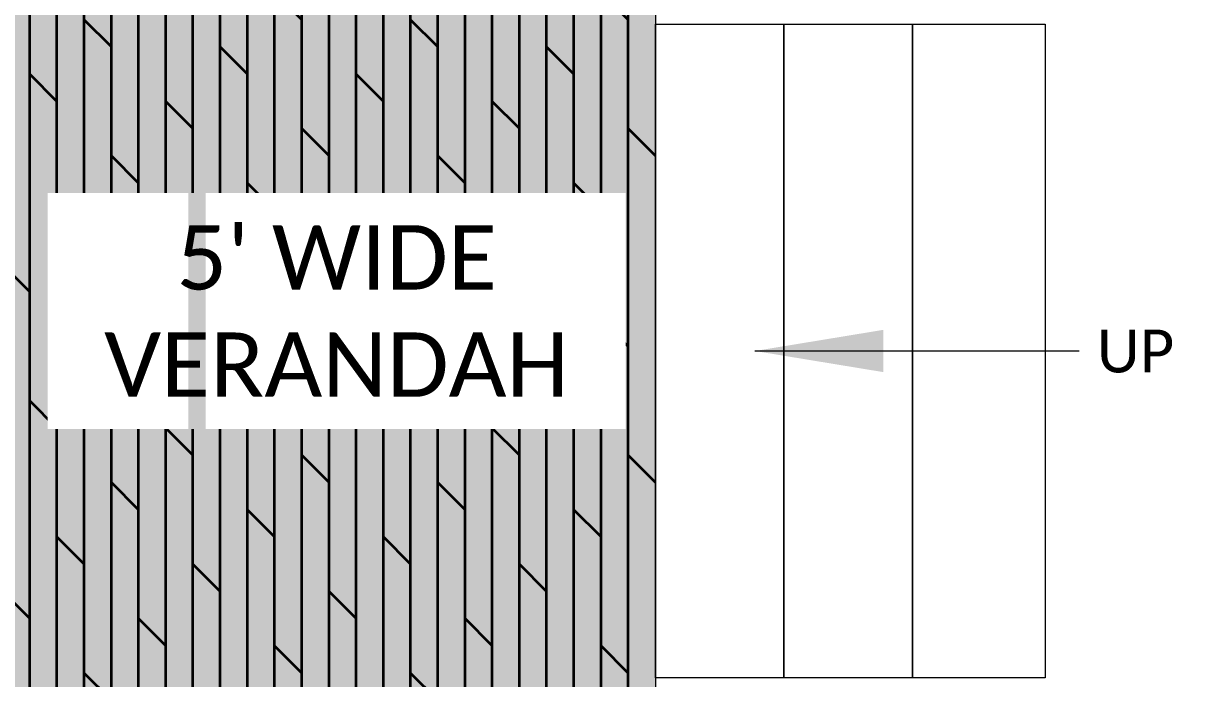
# Model space of a CAD drawing. Header units: millimetres. Extents: x -176651 to 424033, y -469666 to 486614.
# Drawn here: x 234908 to 237657, y 27830 to 29357 of the extents above; entities that cross this region are included whole.
import ezdxf

# ---------------------------------------------------------------- set-up
doc = ezdxf.new("R2010")
doc.units = ezdxf.units.MM
doc.linetypes.add('1625W-Roof Plan$0$DASHED', pattern=[0.75, 0.5, -0.25])
for name, color, linetype in [('1625_West Villa$0$ad-Arrow', 8, 'Continuous'), ('1625_West Villa$0$ad-Text main', 8, 'Continuous'), ('1625_West Villa$0$ad-Verandah', 8, 'Continuous'), ('1625W-Roof Plan$0$ad-Primary Roof', 8, 'Continuous'), ('ad-Plinth', 8, 'Continuous'), ('ad-Verandah', 33, 'Continuous')]:
    doc.layers.add(name, color=color, linetype=linetype)
doc.layers.add('1625_West Villa$0$ad-Landscape', color=8, linetype='Continuous', lineweight=35)
doc.styles.add('1625_West Villa$0$6 U T S R N_Corridor-Basement$0$grid_text', font='verdana.ttf', dxfattribs={"width": 0.9})
doc.styles.add('1625_West Villa$0$6 U T S R N_Corridor-Basement$0$Standard', font='arial.ttf')
doc.styles.add('1625_West Villa$0$Standard', font='calibril.ttf')
doc.dimstyles.new('1625_West Villa$0$6 U T S R N_Corridor-Basement$0$1.125', dxfattribs={"dimtxt": 350, "dimasz": 100, "dimexe": 75, "dimexo": 50, "dimgap": 50, "dimtad": 0, "dimdec": 0, "dimzin": 0, "dimdsep": 46, "dimtxsty": '1625_West Villa$0$6 U T S R N_Corridor-Basement$0$grid_text', "dimblk": '1625_West Villa$0$6 U T S R N_Corridor-Basement$0$_ArchTick', "dimcen": 0, "dimdle": 75, "dimclrd": 256, "dimclre": 8, "dimclrt": 7, "dimadec": 3, "dimazin": 0, "dimtfac": 1, "dimtdec": 0, "dimtofl": 0, "dimtmove": 2, "dimatfit": 2, "dimfxl": 80, "dimtolj": 1, "dimtzin": 0, "dimlwd": 18, "dimlwe": 9, "dimarcsym": 0})

# ---------------------------------------------------------------- blocks, each defined once
blk = doc.blocks.new('zw$F00C')
at = {"layer": 'ad-Verandah', "lineweight": 9}
blk.add_lwpolyline([(6195, 0), (12120, 0), (12120, 8760), (13640, 8760), (13640, 4630), (14550, 4630), (14550, -1210), (6195, -1210)], close=True, dxfattribs=at)
blk = doc.blocks.new('zw$898C')
at = {"layer": 'ad-Plinth', "ltscale": 5}
blk.add_blockref('zw$F00C', (30903.5, -406860.5), dxfattribs=at)
blk = doc.blocks.new('1625_West Villa$0$6 U T S R N_Corridor-Basement$0$_ArchTick')
at = {"color": 0, "linetype": 'ByBlock', "const_width": 0.15}
blk.add_lwpolyline([(-0.5, -0.5), (0.5, 0.5)], dxfattribs=at)
blk = doc.blocks.new('1625W-Roof Plan$0$A$Ca594aa6c')
at = {"layer": '1625W-Roof Plan$0$ad-Primary Roof', "linetype": '1625W-Roof Plan$0$DASHED', "ltscale": 2, "const_width": 40}
blk.add_lwpolyline([(12570, -5425), (12570, -8425)], dxfattribs=at)
blk = doc.blocks.new('1625W-Roof Plan')
blk.add_blockref('1625W-Roof Plan$0$A$Ca594aa6c', (0, 13620))
blk = doc.blocks.new('1625_West Villa$0$zw$6CCD')
at = {"transparency": 33554559}
h = blk.add_hatch(color=43, dxfattribs=at)
h.dxf.hatch_style = 1
h.paths.add_polyline_path([(6195, -13620), (12120, -13620), (12120, -4860), (13640, -4860), (13640, -8990), (14550, -8990), (14550, -14830), (6195, -14830)])
at = {"layer": '1625_West Villa$0$ad-Landscape', "transparency": 33554687}
h = blk.add_hatch(dxfattribs=at)
h.set_pattern_fill('DOLMIT', color=44, scale=10, angle=90)
h.set_pattern_definition([(90, (6195, -14830), (-63.5, 2e-14), []), (135, (6195, -14830), (-127, -127), [89.8026, -179.605])])
h.paths.add_polyline_path([(6195, -13620), (12120, -13620), (12120, -4860), (13640, -4860), (13640, -8990), (14550, -8990), (14550, -14830), (6195, -14830)])
at = {"layer": '1625_West Villa$0$ad-Verandah', "lineweight": 9}
for points in [[(6195, -13620), (12120, -13620), (12120, -4860), (13640, -4860), (13640, -8990), (14550, -8990), (14550, -14830), (6195, -14830)], [(13940, -7687.5), (13640, -7687.5), (13640, -6162.5), (13940, -6162.5)], [(14240, -7687.5), (13940, -7687.5), (13940, -6162.5), (14240, -6162.5)], [(14550, -7687.5), (14240, -7687.5), (14240, -6162.5), (14550, -6162.5)]]:
    blk.add_lwpolyline(points, close=True, dxfattribs=at)
at = {"layer": '1625_West Villa$0$ad-Text main', "insert": (14760.8, -6925.7, 0), "char_height": 100, "width": 207.6, "attachment_point": 5, "style": '1625_West Villa$0$6 U T S R N_Corridor-Basement$0$Standard', "bg_fill": 2}
blk.add_mtext('{\\fCalibri Light|b0|i0|c0|p34;UP}', dxfattribs=at)
at = {"layer": '1625_West Villa$0$ad-Text main', "insert": (12896, -6831.8), "char_height": 150, "width": 1199.585, "attachment_point": 5, "style": '1625_West Villa$0$Standard', "bg_fill": 2}
blk.add_mtext("5' WIDE VERANDAH", dxfattribs=at)
at = {"layer": '1625_West Villa$0$ad-Arrow'}
blk.add_leader([(13872.3, -6925), (14628.9, -6925)], dimstyle='1625_West Villa$0$6 U T S R N_Corridor-Basement$0$1.125', override={"dimscale": 1, "dimasz": 300, "dimgap": 50, "dimtad": 0}, dxfattribs=at)
blk = doc.blocks.new('1625_West Villa')
at = {"layer": '1625_West Villa$0$ad-Verandah'}
blk.add_blockref('1625_West Villa$0$zw$6CCD', (0, 13620), dxfattribs=at)
blk.add_blockref('1625W-Roof Plan', (0, 0))
blk = doc.blocks.new("All Plot's Villa Plans")
at = {"ltscale": 5}
blk.add_blockref('1625_West Villa', (222742.3, 21898.3), dxfattribs=at)

msp = doc.modelspace()

# ---------------------------------------------------------------- block references
at = {"ltscale": 5}
msp.add_blockref("All Plot's Villa Plans", (0, 0), dxfattribs=at)

# ---------------------------------------------------------------- next in the draw order: block references
msp.add_blockref('zw$898C', (191838.8, 428758.8), dxfattribs=at)

doc.saveas('drawing.dxf')
